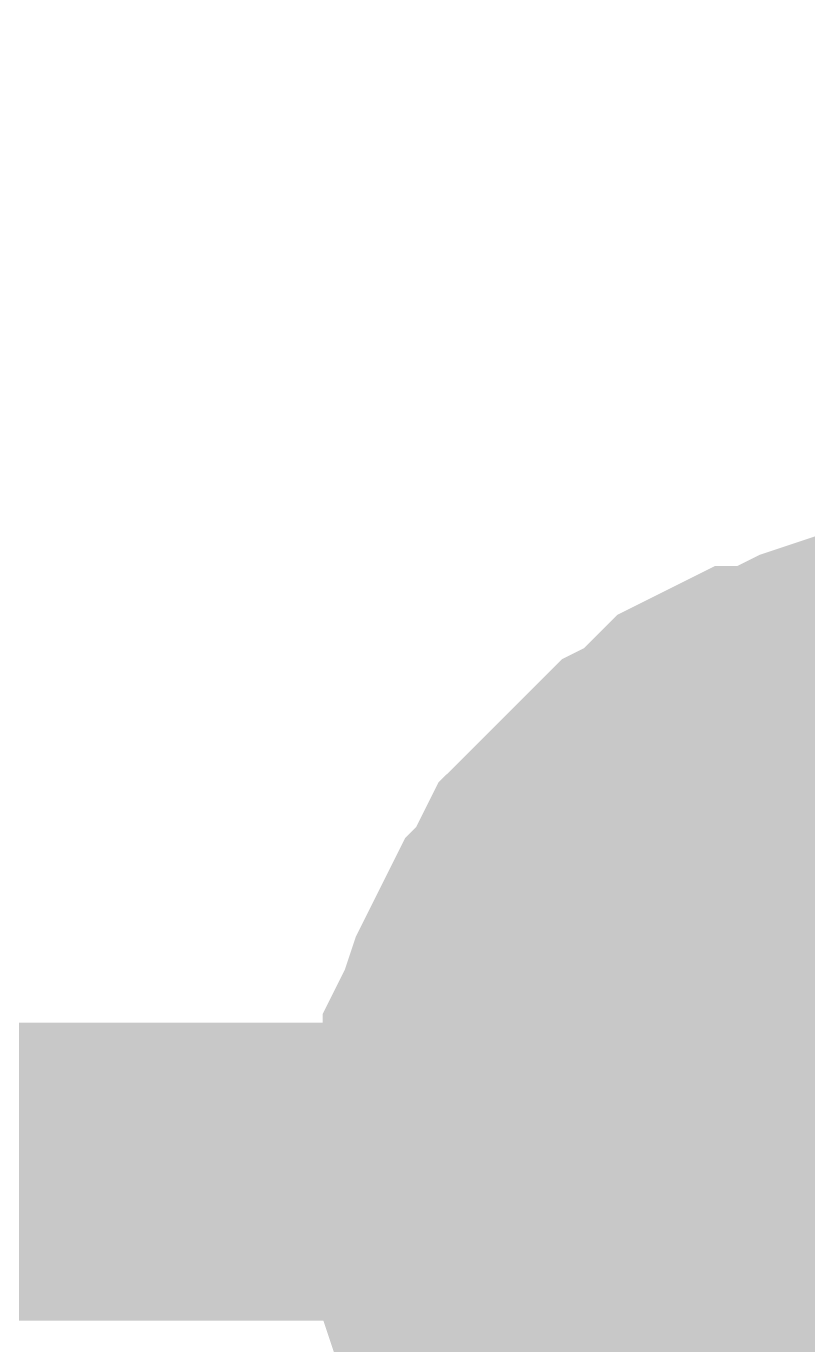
# Model space of a CAD drawing. Header units: inches. Extents: x 0 to 11.5, y 0 to 7.6.
# Drawn here: x 0.8638 to 0.8948, y 4.8931 to 4.9453 of the extents above; entities that cross this region are included whole.
import ezdxf

# ---------------------------------------------------------------- set-up
doc = ezdxf.new("R2010")
doc.units = ezdxf.units.IN
doc.header["$MEASUREMENT"] = 0
doc.layers.add('Sheet', color=255, linetype='Continuous')

msp = doc.modelspace()

# ---------------------------------------------------------------- linework, layer by layer
at = {"layer": 'Sheet'}
for points in [[(0.501361, 5.299977, 0.0118, 0.0118, 0), (0.501361, 4.899954, 0.0118, 0.0118, 0), (0.901304, 4.899954, 0.0118, 0.0118, 0)], [(0.88102, 4.899954, 0.0118, 0.0118, 0), (0.88102, 4.900836, 0.0118, 0.0118, 0), (0.88102, 4.902159, 0.0118, 0.0118, 0), (0.881461, 4.903041, 0.0118, 0.0118, 0), (0.881461, 4.903923, 0.0118, 0.0118, 0), (0.881461, 4.904805, 0.0118, 0.0118, 0), (0.881902, 4.905687, 0.0118, 0.0118, 0), (0.882343, 4.90701, 0.0118, 0.0118, 0), (0.882784, 4.907892, 0.0118, 0.0118, 0), (0.883225, 4.908774, 0.0118, 0.0118, 0), (0.883666, 4.909656, 0.0118, 0.0118, 0), (0.884107, 4.910097, 0.0118, 0.0118, 0), (0.884548, 4.91098, 0.0118, 0.0118, 0), (0.884988, 4.911862, 0.0118, 0.0118, 0), (0.88587, 4.912744, 0.0118, 0.0118, 0), (0.886311, 4.913185, 0.0118, 0.0118, 0), (0.887193, 4.914067, 0.0118, 0.0118, 0), (0.887634, 4.914508, 0.0118, 0.0118, 0), (0.888516, 4.91539, 0.0118, 0.0118, 0), (0.889398, 4.915831, 0.0118, 0.0118, 0), (0.889839, 4.916272, 0.0118, 0.0118, 0), (0.890721, 4.917154, 0.0118, 0.0118, 0), (0.891603, 4.917595, 0.0118, 0.0118, 0), (0.892485, 4.918036, 0.0118, 0.0118, 0), (0.893367, 4.918036, 0.0118, 0.0118, 0), (0.894248, 4.918477, 0.0118, 0.0118, 0), (0.89513, 4.918918, 0.0118, 0.0118, 0), (0.896453, 4.919359, 0.0118, 0.0118, 0), (0.897335, 4.919359, 0.0118, 0.0118, 0), (0.898217, 4.919359, 0.0118, 0.0118, 0), (0.899099, 4.9198, 0.0118, 0.0118, 0), (0.900422, 4.9198, 0.0118, 0.0118, 0), (0.901304, 4.9198, 0.0118, 0.0118, 0)], [(0.88102, 4.899954, 0.0118, 0.0118, 0), (0.88102, 4.900836, 0.0118, 0.0118, 0), (0.88102, 4.902159, 0.0118, 0.0118, 0), (0.881461, 4.903041, 0.0118, 0.0118, 0), (0.881461, 4.903923, 0.0118, 0.0118, 0), (0.881461, 4.904805, 0.0118, 0.0118, 0), (0.881902, 4.905687, 0.0118, 0.0118, 0), (0.882343, 4.90701, 0.0118, 0.0118, 0), (0.882784, 4.907892, 0.0118, 0.0118, 0), (0.883225, 4.908774, 0.0118, 0.0118, 0), (0.883666, 4.909656, 0.0118, 0.0118, 0), (0.884107, 4.910097, 0.0118, 0.0118, 0), (0.884548, 4.91098, 0.0118, 0.0118, 0), (0.884988, 4.911862, 0.0118, 0.0118, 0), (0.88587, 4.912744, 0.0118, 0.0118, 0), (0.886311, 4.913185, 0.0118, 0.0118, 0), (0.887193, 4.914067, 0.0118, 0.0118, 0), (0.887634, 4.914508, 0.0118, 0.0118, 0), (0.888516, 4.91539, 0.0118, 0.0118, 0), (0.889398, 4.915831, 0.0118, 0.0118, 0), (0.889839, 4.916272, 0.0118, 0.0118, 0), (0.890721, 4.917154, 0.0118, 0.0118, 0), (0.891603, 4.917595, 0.0118, 0.0118, 0), (0.892485, 4.918036, 0.0118, 0.0118, 0), (0.893367, 4.918036, 0.0118, 0.0118, 0), (0.894248, 4.918477, 0.0118, 0.0118, 0), (0.89513, 4.918918, 0.0118, 0.0118, 0), (0.896453, 4.919359, 0.0118, 0.0118, 0), (0.897335, 4.919359, 0.0118, 0.0118, 0), (0.898217, 4.919359, 0.0118, 0.0118, 0), (0.899099, 4.9198, 0.0118, 0.0118, 0), (0.900422, 4.9198, 0.0118, 0.0118, 0), (0.901304, 4.9198, 0.0118, 0.0118, 0)], [(0.88102, 4.899954, 0.0118, 0.0118, 0), (0.88102, 4.900836, 0.0118, 0.0118, 0), (0.88102, 4.902159, 0.0118, 0.0118, 0), (0.881461, 4.903041, 0.0118, 0.0118, 0), (0.881461, 4.903923, 0.0118, 0.0118, 0), (0.881461, 4.904805, 0.0118, 0.0118, 0), (0.881902, 4.905687, 0.0118, 0.0118, 0), (0.882343, 4.90701, 0.0118, 0.0118, 0), (0.882784, 4.907892, 0.0118, 0.0118, 0), (0.883225, 4.908774, 0.0118, 0.0118, 0), (0.883666, 4.909656, 0.0118, 0.0118, 0), (0.884107, 4.910097, 0.0118, 0.0118, 0), (0.884548, 4.91098, 0.0118, 0.0118, 0), (0.884988, 4.911862, 0.0118, 0.0118, 0), (0.88587, 4.912744, 0.0118, 0.0118, 0), (0.886311, 4.913185, 0.0118, 0.0118, 0), (0.887193, 4.914067, 0.0118, 0.0118, 0), (0.887634, 4.914508, 0.0118, 0.0118, 0), (0.888516, 4.91539, 0.0118, 0.0118, 0), (0.889398, 4.915831, 0.0118, 0.0118, 0), (0.889839, 4.916272, 0.0118, 0.0118, 0), (0.890721, 4.917154, 0.0118, 0.0118, 0), (0.891603, 4.917595, 0.0118, 0.0118, 0), (0.892485, 4.918036, 0.0118, 0.0118, 0), (0.893367, 4.918036, 0.0118, 0.0118, 0), (0.894248, 4.918477, 0.0118, 0.0118, 0), (0.89513, 4.918918, 0.0118, 0.0118, 0), (0.896453, 4.919359, 0.0118, 0.0118, 0), (0.897335, 4.919359, 0.0118, 0.0118, 0), (0.898217, 4.919359, 0.0118, 0.0118, 0), (0.899099, 4.9198, 0.0118, 0.0118, 0), (0.900422, 4.9198, 0.0118, 0.0118, 0), (0.901304, 4.9198, 0.0118, 0.0118, 0)], [(0.88102, 4.899954, 0.0118, 0.0118, 0), (0.88102, 4.900836, 0.0118, 0.0118, 0), (0.88102, 4.902159, 0.0118, 0.0118, 0), (0.881461, 4.903041, 0.0118, 0.0118, 0), (0.881461, 4.903923, 0.0118, 0.0118, 0), (0.881461, 4.904805, 0.0118, 0.0118, 0), (0.881902, 4.905687, 0.0118, 0.0118, 0), (0.882343, 4.90701, 0.0118, 0.0118, 0), (0.882784, 4.907892, 0.0118, 0.0118, 0), (0.883225, 4.908774, 0.0118, 0.0118, 0), (0.883666, 4.909656, 0.0118, 0.0118, 0), (0.884107, 4.910097, 0.0118, 0.0118, 0), (0.884548, 4.91098, 0.0118, 0.0118, 0), (0.884988, 4.911862, 0.0118, 0.0118, 0), (0.88587, 4.912744, 0.0118, 0.0118, 0), (0.886311, 4.913185, 0.0118, 0.0118, 0), (0.887193, 4.914067, 0.0118, 0.0118, 0), (0.887634, 4.914508, 0.0118, 0.0118, 0), (0.888516, 4.91539, 0.0118, 0.0118, 0), (0.889398, 4.915831, 0.0118, 0.0118, 0), (0.889839, 4.916272, 0.0118, 0.0118, 0), (0.890721, 4.917154, 0.0118, 0.0118, 0), (0.891603, 4.917595, 0.0118, 0.0118, 0), (0.892485, 4.918036, 0.0118, 0.0118, 0), (0.893367, 4.918036, 0.0118, 0.0118, 0), (0.894248, 4.918477, 0.0118, 0.0118, 0), (0.89513, 4.918918, 0.0118, 0.0118, 0), (0.896453, 4.919359, 0.0118, 0.0118, 0), (0.897335, 4.919359, 0.0118, 0.0118, 0), (0.898217, 4.919359, 0.0118, 0.0118, 0), (0.899099, 4.9198, 0.0118, 0.0118, 0), (0.900422, 4.9198, 0.0118, 0.0118, 0), (0.901304, 4.9198, 0.0118, 0.0118, 0)], [(0.88102, 4.899954, 0.0118, 0.0118, 0), (0.88102, 4.900836, 0.0118, 0.0118, 0), (0.88102, 4.902159, 0.0118, 0.0118, 0), (0.881461, 4.903041, 0.0118, 0.0118, 0), (0.881461, 4.903923, 0.0118, 0.0118, 0), (0.881461, 4.904805, 0.0118, 0.0118, 0), (0.881902, 4.905687, 0.0118, 0.0118, 0), (0.882343, 4.90701, 0.0118, 0.0118, 0), (0.882784, 4.907892, 0.0118, 0.0118, 0), (0.883225, 4.908774, 0.0118, 0.0118, 0), (0.883666, 4.909656, 0.0118, 0.0118, 0), (0.884107, 4.910097, 0.0118, 0.0118, 0), (0.884548, 4.91098, 0.0118, 0.0118, 0), (0.884988, 4.911862, 0.0118, 0.0118, 0), (0.88587, 4.912744, 0.0118, 0.0118, 0), (0.886311, 4.913185, 0.0118, 0.0118, 0), (0.887193, 4.914067, 0.0118, 0.0118, 0), (0.887634, 4.914508, 0.0118, 0.0118, 0), (0.888516, 4.91539, 0.0118, 0.0118, 0), (0.889398, 4.915831, 0.0118, 0.0118, 0), (0.889839, 4.916272, 0.0118, 0.0118, 0), (0.890721, 4.917154, 0.0118, 0.0118, 0), (0.891603, 4.917595, 0.0118, 0.0118, 0), (0.892485, 4.918036, 0.0118, 0.0118, 0), (0.893367, 4.918036, 0.0118, 0.0118, 0), (0.894248, 4.918477, 0.0118, 0.0118, 0), (0.89513, 4.918918, 0.0118, 0.0118, 0), (0.896453, 4.919359, 0.0118, 0.0118, 0), (0.897335, 4.919359, 0.0118, 0.0118, 0), (0.898217, 4.919359, 0.0118, 0.0118, 0), (0.899099, 4.9198, 0.0118, 0.0118, 0), (0.900422, 4.9198, 0.0118, 0.0118, 0), (0.901304, 4.9198, 0.0118, 0.0118, 0)], [(0.88102, 4.899954, 0.0118, 0.0118, 0), (0.88102, 4.900836, 0.0118, 0.0118, 0), (0.88102, 4.902159, 0.0118, 0.0118, 0), (0.881461, 4.903041, 0.0118, 0.0118, 0), (0.881461, 4.903923, 0.0118, 0.0118, 0), (0.881461, 4.904805, 0.0118, 0.0118, 0), (0.881902, 4.905687, 0.0118, 0.0118, 0), (0.882343, 4.90701, 0.0118, 0.0118, 0), (0.882784, 4.907892, 0.0118, 0.0118, 0), (0.883225, 4.908774, 0.0118, 0.0118, 0), (0.883666, 4.909656, 0.0118, 0.0118, 0), (0.884107, 4.910097, 0.0118, 0.0118, 0), (0.884548, 4.91098, 0.0118, 0.0118, 0), (0.884988, 4.911862, 0.0118, 0.0118, 0), (0.88587, 4.912744, 0.0118, 0.0118, 0), (0.886311, 4.913185, 0.0118, 0.0118, 0), (0.887193, 4.914067, 0.0118, 0.0118, 0), (0.887634, 4.914508, 0.0118, 0.0118, 0), (0.888516, 4.91539, 0.0118, 0.0118, 0), (0.889398, 4.915831, 0.0118, 0.0118, 0), (0.889839, 4.916272, 0.0118, 0.0118, 0), (0.890721, 4.917154, 0.0118, 0.0118, 0), (0.891603, 4.917595, 0.0118, 0.0118, 0), (0.892485, 4.918036, 0.0118, 0.0118, 0), (0.893367, 4.918036, 0.0118, 0.0118, 0), (0.894248, 4.918477, 0.0118, 0.0118, 0), (0.89513, 4.918918, 0.0118, 0.0118, 0), (0.896453, 4.919359, 0.0118, 0.0118, 0), (0.897335, 4.919359, 0.0118, 0.0118, 0), (0.898217, 4.919359, 0.0118, 0.0118, 0), (0.899099, 4.9198, 0.0118, 0.0118, 0), (0.900422, 4.9198, 0.0118, 0.0118, 0), (0.901304, 4.9198, 0.0118, 0.0118, 0)], [(0.88102, 4.899954, 0.0118, 0.0118, 0), (0.88102, 4.900836, 0.0118, 0.0118, 0), (0.88102, 4.902159, 0.0118, 0.0118, 0), (0.881461, 4.903041, 0.0118, 0.0118, 0), (0.881461, 4.903923, 0.0118, 0.0118, 0), (0.881461, 4.904805, 0.0118, 0.0118, 0), (0.881902, 4.905687, 0.0118, 0.0118, 0), (0.882343, 4.90701, 0.0118, 0.0118, 0), (0.882784, 4.907892, 0.0118, 0.0118, 0), (0.883225, 4.908774, 0.0118, 0.0118, 0), (0.883666, 4.909656, 0.0118, 0.0118, 0), (0.884107, 4.910097, 0.0118, 0.0118, 0), (0.884548, 4.91098, 0.0118, 0.0118, 0), (0.884988, 4.911862, 0.0118, 0.0118, 0), (0.88587, 4.912744, 0.0118, 0.0118, 0), (0.886311, 4.913185, 0.0118, 0.0118, 0), (0.887193, 4.914067, 0.0118, 0.0118, 0), (0.887634, 4.914508, 0.0118, 0.0118, 0), (0.888516, 4.91539, 0.0118, 0.0118, 0), (0.889398, 4.915831, 0.0118, 0.0118, 0), (0.889839, 4.916272, 0.0118, 0.0118, 0), (0.890721, 4.917154, 0.0118, 0.0118, 0), (0.891603, 4.917595, 0.0118, 0.0118, 0), (0.892485, 4.918036, 0.0118, 0.0118, 0), (0.893367, 4.918036, 0.0118, 0.0118, 0), (0.894248, 4.918477, 0.0118, 0.0118, 0), (0.89513, 4.918918, 0.0118, 0.0118, 0), (0.896453, 4.919359, 0.0118, 0.0118, 0), (0.897335, 4.919359, 0.0118, 0.0118, 0), (0.898217, 4.919359, 0.0118, 0.0118, 0), (0.899099, 4.9198, 0.0118, 0.0118, 0), (0.900422, 4.9198, 0.0118, 0.0118, 0), (0.901304, 4.9198, 0.0118, 0.0118, 0)], [(0.88102, 4.899954, 0.0039, 0.0039, 0), (0.88102, 4.900836, 0.0039, 0.0039, 0), (0.88102, 4.902159, 0.0039, 0.0039, 0), (0.881461, 4.903041, 0.0039, 0.0039, 0), (0.881461, 4.903923, 0.0039, 0.0039, 0), (0.881461, 4.904805, 0.0039, 0.0039, 0), (0.881902, 4.905687, 0.0039, 0.0039, 0), (0.882343, 4.90701, 0.0039, 0.0039, 0), (0.882784, 4.907892, 0.0039, 0.0039, 0), (0.883225, 4.908774, 0.0039, 0.0039, 0), (0.883666, 4.909656, 0.0039, 0.0039, 0), (0.884107, 4.910097, 0.0039, 0.0039, 0), (0.884548, 4.91098, 0.0039, 0.0039, 0), (0.884988, 4.911862, 0.0039, 0.0039, 0), (0.88587, 4.912744, 0.0039, 0.0039, 0), (0.886311, 4.913185, 0.0039, 0.0039, 0), (0.887193, 4.914067, 0.0039, 0.0039, 0), (0.887634, 4.914508, 0.0039, 0.0039, 0), (0.888516, 4.91539, 0.0039, 0.0039, 0), (0.889398, 4.915831, 0.0039, 0.0039, 0), (0.889839, 4.916272, 0.0039, 0.0039, 0), (0.890721, 4.917154, 0.0039, 0.0039, 0), (0.891603, 4.917595, 0.0039, 0.0039, 0), (0.892485, 4.918036, 0.0039, 0.0039, 0), (0.893367, 4.918036, 0.0039, 0.0039, 0), (0.894248, 4.918477, 0.0039, 0.0039, 0), (0.89513, 4.918918, 0.0039, 0.0039, 0), (0.896453, 4.919359, 0.0039, 0.0039, 0), (0.897335, 4.919359, 0.0039, 0.0039, 0)], [(0.88102, 4.899954, 0.0039, 0.0039, 0), (0.88102, 4.900836, 0.0039, 0.0039, 0), (0.88102, 4.902159, 0.0039, 0.0039, 0), (0.881461, 4.903041, 0.0039, 0.0039, 0), (0.881461, 4.903923, 0.0039, 0.0039, 0), (0.881461, 4.904805, 0.0039, 0.0039, 0), (0.881902, 4.905687, 0.0039, 0.0039, 0), (0.882343, 4.90701, 0.0039, 0.0039, 0), (0.882784, 4.907892, 0.0039, 0.0039, 0), (0.883225, 4.908774, 0.0039, 0.0039, 0), (0.883666, 4.909656, 0.0039, 0.0039, 0), (0.884107, 4.910097, 0.0039, 0.0039, 0), (0.884548, 4.91098, 0.0039, 0.0039, 0), (0.884988, 4.911862, 0.0039, 0.0039, 0), (0.88587, 4.912744, 0.0039, 0.0039, 0), (0.886311, 4.913185, 0.0039, 0.0039, 0), (0.887193, 4.914067, 0.0039, 0.0039, 0), (0.887634, 4.914508, 0.0039, 0.0039, 0), (0.888516, 4.91539, 0.0039, 0.0039, 0), (0.889398, 4.915831, 0.0039, 0.0039, 0), (0.889839, 4.916272, 0.0039, 0.0039, 0), (0.890721, 4.917154, 0.0039, 0.0039, 0), (0.891603, 4.917595, 0.0039, 0.0039, 0), (0.892485, 4.918036, 0.0039, 0.0039, 0), (0.893367, 4.918036, 0.0039, 0.0039, 0), (0.894248, 4.918477, 0.0039, 0.0039, 0), (0.89513, 4.918918, 0.0039, 0.0039, 0), (0.896453, 4.919359, 0.0039, 0.0039, 0), (0.897335, 4.919359, 0.0039, 0.0039, 0)], [(0.88102, 4.899954, 0.0039, 0.0039, 0), (0.88102, 4.900836, 0.0039, 0.0039, 0), (0.88102, 4.902159, 0.0039, 0.0039, 0), (0.881461, 4.903041, 0.0039, 0.0039, 0), (0.881461, 4.903923, 0.0039, 0.0039, 0), (0.881461, 4.904805, 0.0039, 0.0039, 0), (0.881902, 4.905687, 0.0039, 0.0039, 0), (0.882343, 4.90701, 0.0039, 0.0039, 0), (0.882784, 4.907892, 0.0039, 0.0039, 0), (0.883225, 4.908774, 0.0039, 0.0039, 0), (0.883666, 4.909656, 0.0039, 0.0039, 0), (0.884107, 4.910097, 0.0039, 0.0039, 0), (0.884548, 4.91098, 0.0039, 0.0039, 0), (0.884988, 4.911862, 0.0039, 0.0039, 0), (0.88587, 4.912744, 0.0039, 0.0039, 0), (0.886311, 4.913185, 0.0039, 0.0039, 0), (0.887193, 4.914067, 0.0039, 0.0039, 0), (0.887634, 4.914508, 0.0039, 0.0039, 0), (0.888516, 4.91539, 0.0039, 0.0039, 0), (0.889398, 4.915831, 0.0039, 0.0039, 0), (0.889839, 4.916272, 0.0039, 0.0039, 0), (0.890721, 4.917154, 0.0039, 0.0039, 0), (0.891603, 4.917595, 0.0039, 0.0039, 0), (0.892485, 4.918036, 0.0039, 0.0039, 0), (0.893367, 4.918036, 0.0039, 0.0039, 0), (0.894248, 4.918477, 0.0039, 0.0039, 0), (0.89513, 4.918918, 0.0039, 0.0039, 0), (0.896453, 4.919359, 0.0039, 0.0039, 0), (0.897335, 4.919359, 0.0039, 0.0039, 0)], [(0.88102, 4.899954, 0.0039, 0.0039, 0), (0.88102, 4.900836, 0.0039, 0.0039, 0), (0.88102, 4.902159, 0.0039, 0.0039, 0), (0.881461, 4.903041, 0.0039, 0.0039, 0), (0.881461, 4.903923, 0.0039, 0.0039, 0), (0.881461, 4.904805, 0.0039, 0.0039, 0), (0.881902, 4.905687, 0.0039, 0.0039, 0), (0.882343, 4.90701, 0.0039, 0.0039, 0), (0.882784, 4.907892, 0.0039, 0.0039, 0), (0.883225, 4.908774, 0.0039, 0.0039, 0), (0.883666, 4.909656, 0.0039, 0.0039, 0), (0.884107, 4.910097, 0.0039, 0.0039, 0), (0.884548, 4.91098, 0.0039, 0.0039, 0), (0.884988, 4.911862, 0.0039, 0.0039, 0), (0.88587, 4.912744, 0.0039, 0.0039, 0), (0.886311, 4.913185, 0.0039, 0.0039, 0), (0.887193, 4.914067, 0.0039, 0.0039, 0), (0.887634, 4.914508, 0.0039, 0.0039, 0), (0.888516, 4.91539, 0.0039, 0.0039, 0), (0.889398, 4.915831, 0.0039, 0.0039, 0), (0.889839, 4.916272, 0.0039, 0.0039, 0), (0.890721, 4.917154, 0.0039, 0.0039, 0), (0.891603, 4.917595, 0.0039, 0.0039, 0), (0.892485, 4.918036, 0.0039, 0.0039, 0), (0.893367, 4.918036, 0.0039, 0.0039, 0), (0.894248, 4.918477, 0.0039, 0.0039, 0), (0.89513, 4.918918, 0.0039, 0.0039, 0), (0.896453, 4.919359, 0.0039, 0.0039, 0), (0.897335, 4.919359, 0.0039, 0.0039, 0)], [(0.88102, 4.899954, 0.0039, 0.0039, 0), (0.88102, 4.900836, 0.0039, 0.0039, 0), (0.88102, 4.902159, 0.0039, 0.0039, 0), (0.881461, 4.903041, 0.0039, 0.0039, 0), (0.881461, 4.903923, 0.0039, 0.0039, 0), (0.881461, 4.904805, 0.0039, 0.0039, 0), (0.881902, 4.905687, 0.0039, 0.0039, 0), (0.882343, 4.90701, 0.0039, 0.0039, 0), (0.882784, 4.907892, 0.0039, 0.0039, 0), (0.883225, 4.908774, 0.0039, 0.0039, 0), (0.883666, 4.909656, 0.0039, 0.0039, 0), (0.884107, 4.910097, 0.0039, 0.0039, 0), (0.884548, 4.91098, 0.0039, 0.0039, 0), (0.884988, 4.911862, 0.0039, 0.0039, 0), (0.88587, 4.912744, 0.0039, 0.0039, 0), (0.886311, 4.913185, 0.0039, 0.0039, 0), (0.887193, 4.914067, 0.0039, 0.0039, 0), (0.887634, 4.914508, 0.0039, 0.0039, 0), (0.888516, 4.91539, 0.0039, 0.0039, 0), (0.889398, 4.915831, 0.0039, 0.0039, 0), (0.889839, 4.916272, 0.0039, 0.0039, 0), (0.890721, 4.917154, 0.0039, 0.0039, 0), (0.891603, 4.917595, 0.0039, 0.0039, 0), (0.892485, 4.918036, 0.0039, 0.0039, 0), (0.893367, 4.918036, 0.0039, 0.0039, 0), (0.894248, 4.918477, 0.0039, 0.0039, 0), (0.89513, 4.918918, 0.0039, 0.0039, 0), (0.896453, 4.919359, 0.0039, 0.0039, 0), (0.897335, 4.919359, 0.0039, 0.0039, 0)], [(0.88102, 4.899954, 0.0039, 0.0039, 0), (0.88102, 4.900836, 0.0039, 0.0039, 0), (0.88102, 4.902159, 0.0039, 0.0039, 0), (0.881461, 4.903041, 0.0039, 0.0039, 0), (0.881461, 4.903923, 0.0039, 0.0039, 0), (0.881461, 4.904805, 0.0039, 0.0039, 0), (0.881902, 4.905687, 0.0039, 0.0039, 0), (0.882343, 4.90701, 0.0039, 0.0039, 0), (0.882784, 4.907892, 0.0039, 0.0039, 0), (0.883225, 4.908774, 0.0039, 0.0039, 0), (0.883666, 4.909656, 0.0039, 0.0039, 0), (0.884107, 4.910097, 0.0039, 0.0039, 0), (0.884548, 4.91098, 0.0039, 0.0039, 0), (0.884988, 4.911862, 0.0039, 0.0039, 0), (0.88587, 4.912744, 0.0039, 0.0039, 0), (0.886311, 4.913185, 0.0039, 0.0039, 0), (0.887193, 4.914067, 0.0039, 0.0039, 0), (0.887634, 4.914508, 0.0039, 0.0039, 0), (0.888516, 4.91539, 0.0039, 0.0039, 0), (0.889398, 4.915831, 0.0039, 0.0039, 0), (0.889839, 4.916272, 0.0039, 0.0039, 0), (0.890721, 4.917154, 0.0039, 0.0039, 0), (0.891603, 4.917595, 0.0039, 0.0039, 0), (0.892485, 4.918036, 0.0039, 0.0039, 0), (0.893367, 4.918036, 0.0039, 0.0039, 0), (0.894248, 4.918477, 0.0039, 0.0039, 0), (0.89513, 4.918918, 0.0039, 0.0039, 0), (0.896453, 4.919359, 0.0039, 0.0039, 0), (0.897335, 4.919359, 0.0039, 0.0039, 0)], [(0.88102, 4.899954, 0.0039, 0.0039, 0), (0.88102, 4.900836, 0.0039, 0.0039, 0), (0.88102, 4.902159, 0.0039, 0.0039, 0), (0.881461, 4.903041, 0.0039, 0.0039, 0), (0.881461, 4.903923, 0.0039, 0.0039, 0), (0.881461, 4.904805, 0.0039, 0.0039, 0), (0.881902, 4.905687, 0.0039, 0.0039, 0), (0.882343, 4.90701, 0.0039, 0.0039, 0), (0.882784, 4.907892, 0.0039, 0.0039, 0), (0.883225, 4.908774, 0.0039, 0.0039, 0), (0.883666, 4.909656, 0.0039, 0.0039, 0), (0.884107, 4.910097, 0.0039, 0.0039, 0), (0.884548, 4.91098, 0.0039, 0.0039, 0), (0.884988, 4.911862, 0.0039, 0.0039, 0), (0.88587, 4.912744, 0.0039, 0.0039, 0), (0.886311, 4.913185, 0.0039, 0.0039, 0), (0.887193, 4.914067, 0.0039, 0.0039, 0), (0.887634, 4.914508, 0.0039, 0.0039, 0), (0.888516, 4.91539, 0.0039, 0.0039, 0), (0.889398, 4.915831, 0.0039, 0.0039, 0), (0.889839, 4.916272, 0.0039, 0.0039, 0), (0.890721, 4.917154, 0.0039, 0.0039, 0), (0.891603, 4.917595, 0.0039, 0.0039, 0), (0.892485, 4.918036, 0.0039, 0.0039, 0), (0.893367, 4.918036, 0.0039, 0.0039, 0), (0.894248, 4.918477, 0.0039, 0.0039, 0), (0.89513, 4.918918, 0.0039, 0.0039, 0), (0.896453, 4.919359, 0.0039, 0.0039, 0), (0.897335, 4.919359, 0.0039, 0.0039, 0)], [(0.88587, 4.887163, 0.0118, 0.0118, 0), (0.884988, 4.888045, 0.0118, 0.0118, 0), (0.884548, 4.888487, 0.0118, 0.0118, 0), (0.884107, 4.889369, 0.0118, 0.0118, 0), (0.883666, 4.890251, 0.0118, 0.0118, 0), (0.883225, 4.891133, 0.0118, 0.0118, 0), (0.882784, 4.892015, 0.0118, 0.0118, 0), (0.882343, 4.892897, 0.0118, 0.0118, 0), (0.881902, 4.893779, 0.0118, 0.0118, 0), (0.881461, 4.895102, 0.0118, 0.0118, 0), (0.881461, 4.895984, 0.0118, 0.0118, 0), (0.881461, 4.896866, 0.0118, 0.0118, 0), (0.88102, 4.897748, 0.0118, 0.0118, 0), (0.88102, 4.899071, 0.0118, 0.0118, 0), (0.88102, 4.899954, 0.0118, 0.0118, 0)], [(0.88102, 4.899954, 0.0118, 0.0118, 0), (0.88102, 4.899954, 0.0118, 0.0118, 0)], [(0.88587, 4.887163, 0.0118, 0.0118, 0), (0.884988, 4.888045, 0.0118, 0.0118, 0), (0.884548, 4.888487, 0.0118, 0.0118, 0), (0.884107, 4.889369, 0.0118, 0.0118, 0), (0.883666, 4.890251, 0.0118, 0.0118, 0), (0.883225, 4.891133, 0.0118, 0.0118, 0), (0.882784, 4.892015, 0.0118, 0.0118, 0), (0.882343, 4.892897, 0.0118, 0.0118, 0), (0.881902, 4.893779, 0.0118, 0.0118, 0), (0.881461, 4.895102, 0.0118, 0.0118, 0), (0.881461, 4.895984, 0.0118, 0.0118, 0), (0.881461, 4.896866, 0.0118, 0.0118, 0), (0.88102, 4.897748, 0.0118, 0.0118, 0), (0.88102, 4.899071, 0.0118, 0.0118, 0), (0.88102, 4.899954, 0.0118, 0.0118, 0)], [(0.88102, 4.899954, 0.0118, 0.0118, 0), (0.88102, 4.899954, 0.0118, 0.0118, 0)], [(0.88587, 4.887163, 0.0118, 0.0118, 0), (0.884988, 4.888045, 0.0118, 0.0118, 0), (0.884548, 4.888487, 0.0118, 0.0118, 0), (0.884107, 4.889369, 0.0118, 0.0118, 0), (0.883666, 4.890251, 0.0118, 0.0118, 0), (0.883225, 4.891133, 0.0118, 0.0118, 0), (0.882784, 4.892015, 0.0118, 0.0118, 0), (0.882343, 4.892897, 0.0118, 0.0118, 0), (0.881902, 4.893779, 0.0118, 0.0118, 0), (0.881461, 4.895102, 0.0118, 0.0118, 0), (0.881461, 4.895984, 0.0118, 0.0118, 0), (0.881461, 4.896866, 0.0118, 0.0118, 0), (0.88102, 4.897748, 0.0118, 0.0118, 0), (0.88102, 4.899071, 0.0118, 0.0118, 0), (0.88102, 4.899954, 0.0118, 0.0118, 0)], [(0.88102, 4.899954, 0.0118, 0.0118, 0), (0.88102, 4.899954, 0.0118, 0.0118, 0)], [(0.88587, 4.887163, 0.0118, 0.0118, 0), (0.884988, 4.888045, 0.0118, 0.0118, 0), (0.884548, 4.888487, 0.0118, 0.0118, 0), (0.884107, 4.889369, 0.0118, 0.0118, 0), (0.883666, 4.890251, 0.0118, 0.0118, 0), (0.883225, 4.891133, 0.0118, 0.0118, 0), (0.882784, 4.892015, 0.0118, 0.0118, 0), (0.882343, 4.892897, 0.0118, 0.0118, 0), (0.881902, 4.893779, 0.0118, 0.0118, 0), (0.881461, 4.895102, 0.0118, 0.0118, 0), (0.881461, 4.895984, 0.0118, 0.0118, 0), (0.881461, 4.896866, 0.0118, 0.0118, 0), (0.88102, 4.897748, 0.0118, 0.0118, 0), (0.88102, 4.899071, 0.0118, 0.0118, 0), (0.88102, 4.899954, 0.0118, 0.0118, 0)], [(0.88102, 4.899954, 0.0118, 0.0118, 0), (0.88102, 4.899954, 0.0118, 0.0118, 0)], [(0.88587, 4.887163, 0.0118, 0.0118, 0), (0.884988, 4.888045, 0.0118, 0.0118, 0), (0.884548, 4.888487, 0.0118, 0.0118, 0), (0.884107, 4.889369, 0.0118, 0.0118, 0), (0.883666, 4.890251, 0.0118, 0.0118, 0), (0.883225, 4.891133, 0.0118, 0.0118, 0), (0.882784, 4.892015, 0.0118, 0.0118, 0), (0.882343, 4.892897, 0.0118, 0.0118, 0), (0.881902, 4.893779, 0.0118, 0.0118, 0), (0.881461, 4.895102, 0.0118, 0.0118, 0), (0.881461, 4.895984, 0.0118, 0.0118, 0), (0.881461, 4.896866, 0.0118, 0.0118, 0), (0.88102, 4.897748, 0.0118, 0.0118, 0), (0.88102, 4.899071, 0.0118, 0.0118, 0), (0.88102, 4.899954, 0.0118, 0.0118, 0)], [(0.88102, 4.899954, 0.0118, 0.0118, 0), (0.88102, 4.899954, 0.0118, 0.0118, 0)], [(0.88587, 4.887163, 0.0118, 0.0118, 0), (0.884988, 4.888045, 0.0118, 0.0118, 0), (0.884548, 4.888487, 0.0118, 0.0118, 0), (0.884107, 4.889369, 0.0118, 0.0118, 0), (0.883666, 4.890251, 0.0118, 0.0118, 0), (0.883225, 4.891133, 0.0118, 0.0118, 0), (0.882784, 4.892015, 0.0118, 0.0118, 0), (0.882343, 4.892897, 0.0118, 0.0118, 0), (0.881902, 4.893779, 0.0118, 0.0118, 0), (0.881461, 4.895102, 0.0118, 0.0118, 0), (0.881461, 4.895984, 0.0118, 0.0118, 0), (0.881461, 4.896866, 0.0118, 0.0118, 0), (0.88102, 4.897748, 0.0118, 0.0118, 0), (0.88102, 4.899071, 0.0118, 0.0118, 0), (0.88102, 4.899954, 0.0118, 0.0118, 0)], [(0.88102, 4.899954, 0.0118, 0.0118, 0), (0.88102, 4.899954, 0.0118, 0.0118, 0)], [(0.88587, 4.887163, 0.0118, 0.0118, 0), (0.884988, 4.888045, 0.0118, 0.0118, 0), (0.884548, 4.888487, 0.0118, 0.0118, 0), (0.884107, 4.889369, 0.0118, 0.0118, 0), (0.883666, 4.890251, 0.0118, 0.0118, 0), (0.883225, 4.891133, 0.0118, 0.0118, 0), (0.882784, 4.892015, 0.0118, 0.0118, 0), (0.882343, 4.892897, 0.0118, 0.0118, 0), (0.881902, 4.893779, 0.0118, 0.0118, 0), (0.881461, 4.895102, 0.0118, 0.0118, 0), (0.881461, 4.895984, 0.0118, 0.0118, 0), (0.881461, 4.896866, 0.0118, 0.0118, 0), (0.88102, 4.897748, 0.0118, 0.0118, 0), (0.88102, 4.899071, 0.0118, 0.0118, 0), (0.88102, 4.899954, 0.0118, 0.0118, 0)], [(0.88102, 4.899954, 0.0118, 0.0118, 0), (0.88102, 4.899954, 0.0118, 0.0118, 0)], [(0.883225, 4.891133, 0.0039, 0.0039, 0), (0.882784, 4.892015, 0.0039, 0.0039, 0), (0.882343, 4.892897, 0.0039, 0.0039, 0), (0.881902, 4.893779, 0.0039, 0.0039, 0), (0.881461, 4.895102, 0.0039, 0.0039, 0), (0.881461, 4.895984, 0.0039, 0.0039, 0), (0.881461, 4.896866, 0.0039, 0.0039, 0), (0.88102, 4.897748, 0.0039, 0.0039, 0), (0.88102, 4.899071, 0.0039, 0.0039, 0), (0.88102, 4.899954, 0.0039, 0.0039, 0)], [(0.88102, 4.899954, 0.0039, 0.0039, 0), (0.88102, 4.899954, 0.0039, 0.0039, 0)], [(0.883225, 4.891133, 0.0039, 0.0039, 0), (0.882784, 4.892015, 0.0039, 0.0039, 0), (0.882343, 4.892897, 0.0039, 0.0039, 0), (0.881902, 4.893779, 0.0039, 0.0039, 0), (0.881461, 4.895102, 0.0039, 0.0039, 0), (0.881461, 4.895984, 0.0039, 0.0039, 0), (0.881461, 4.896866, 0.0039, 0.0039, 0), (0.88102, 4.897748, 0.0039, 0.0039, 0), (0.88102, 4.899071, 0.0039, 0.0039, 0), (0.88102, 4.899954, 0.0039, 0.0039, 0)], [(0.88102, 4.899954, 0.0039, 0.0039, 0), (0.88102, 4.899954, 0.0039, 0.0039, 0)], [(0.883225, 4.891133, 0.0039, 0.0039, 0), (0.882784, 4.892015, 0.0039, 0.0039, 0), (0.882343, 4.892897, 0.0039, 0.0039, 0), (0.881902, 4.893779, 0.0039, 0.0039, 0), (0.881461, 4.895102, 0.0039, 0.0039, 0), (0.881461, 4.895984, 0.0039, 0.0039, 0), (0.881461, 4.896866, 0.0039, 0.0039, 0), (0.88102, 4.897748, 0.0039, 0.0039, 0), (0.88102, 4.899071, 0.0039, 0.0039, 0), (0.88102, 4.899954, 0.0039, 0.0039, 0)], [(0.88102, 4.899954, 0.0039, 0.0039, 0), (0.88102, 4.899954, 0.0039, 0.0039, 0)], [(0.883225, 4.891133, 0.0039, 0.0039, 0), (0.882784, 4.892015, 0.0039, 0.0039, 0), (0.882343, 4.892897, 0.0039, 0.0039, 0), (0.881902, 4.893779, 0.0039, 0.0039, 0), (0.881461, 4.895102, 0.0039, 0.0039, 0), (0.881461, 4.895984, 0.0039, 0.0039, 0), (0.881461, 4.896866, 0.0039, 0.0039, 0), (0.88102, 4.897748, 0.0039, 0.0039, 0), (0.88102, 4.899071, 0.0039, 0.0039, 0), (0.88102, 4.899954, 0.0039, 0.0039, 0)], [(0.88102, 4.899954, 0.0039, 0.0039, 0), (0.88102, 4.899954, 0.0039, 0.0039, 0)], [(0.883225, 4.891133, 0.0039, 0.0039, 0), (0.882784, 4.892015, 0.0039, 0.0039, 0), (0.882343, 4.892897, 0.0039, 0.0039, 0), (0.881902, 4.893779, 0.0039, 0.0039, 0), (0.881461, 4.895102, 0.0039, 0.0039, 0), (0.881461, 4.895984, 0.0039, 0.0039, 0), (0.881461, 4.896866, 0.0039, 0.0039, 0), (0.88102, 4.897748, 0.0039, 0.0039, 0), (0.88102, 4.899071, 0.0039, 0.0039, 0), (0.88102, 4.899954, 0.0039, 0.0039, 0)], [(0.88102, 4.899954, 0.0039, 0.0039, 0), (0.88102, 4.899954, 0.0039, 0.0039, 0)], [(0.883225, 4.891133, 0.0039, 0.0039, 0), (0.882784, 4.892015, 0.0039, 0.0039, 0), (0.882343, 4.892897, 0.0039, 0.0039, 0), (0.881902, 4.893779, 0.0039, 0.0039, 0), (0.881461, 4.895102, 0.0039, 0.0039, 0), (0.881461, 4.895984, 0.0039, 0.0039, 0), (0.881461, 4.896866, 0.0039, 0.0039, 0), (0.88102, 4.897748, 0.0039, 0.0039, 0), (0.88102, 4.899071, 0.0039, 0.0039, 0), (0.88102, 4.899954, 0.0039, 0.0039, 0)], [(0.88102, 4.899954, 0.0039, 0.0039, 0), (0.88102, 4.899954, 0.0039, 0.0039, 0)], [(0.883225, 4.891133, 0.0039, 0.0039, 0), (0.882784, 4.892015, 0.0039, 0.0039, 0), (0.882343, 4.892897, 0.0039, 0.0039, 0), (0.881902, 4.893779, 0.0039, 0.0039, 0), (0.881461, 4.895102, 0.0039, 0.0039, 0), (0.881461, 4.895984, 0.0039, 0.0039, 0), (0.881461, 4.896866, 0.0039, 0.0039, 0), (0.88102, 4.897748, 0.0039, 0.0039, 0), (0.88102, 4.899071, 0.0039, 0.0039, 0), (0.88102, 4.899954, 0.0039, 0.0039, 0)], [(0.88102, 4.899954, 0.0039, 0.0039, 0), (0.88102, 4.899954, 0.0039, 0.0039, 0)]]:
    msp.add_lwpolyline(points, format="xyseb", dxfattribs=at)
msp.add_lwpolyline([(0.89, 4.9, 0.02, 0.02, 1), (0.91, 4.9, 0.02, 0.02, 1)], format="xyseb", close=True, dxfattribs=at)

doc.saveas('drawing.dxf')
